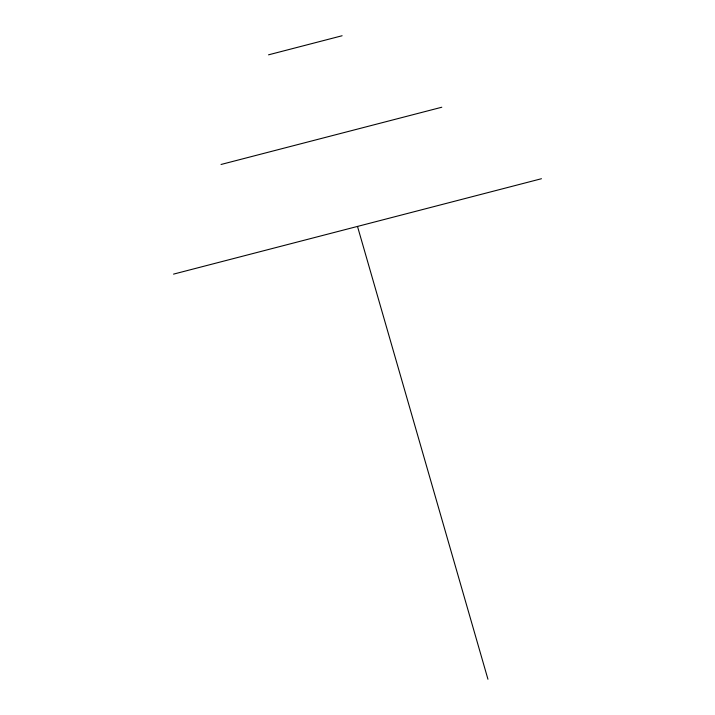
<?xml version="1.0" encoding="UTF-8"?>
<svg xmlns="http://www.w3.org/2000/svg" width="715" height="715" viewBox="0 0 715 715"><rect width="100%" height="100%" fill="white"/><g stroke="black" fill="none" stroke-linecap="round" stroke-linejoin="round"><path stroke-width="1.07" d="M268.527 54.832L342.11 35.75M221.033 164.477L441.79 107.232M173.539 274.122L541.461 178.723M357.5 226.423L487.952 679.25"/></g></svg>
